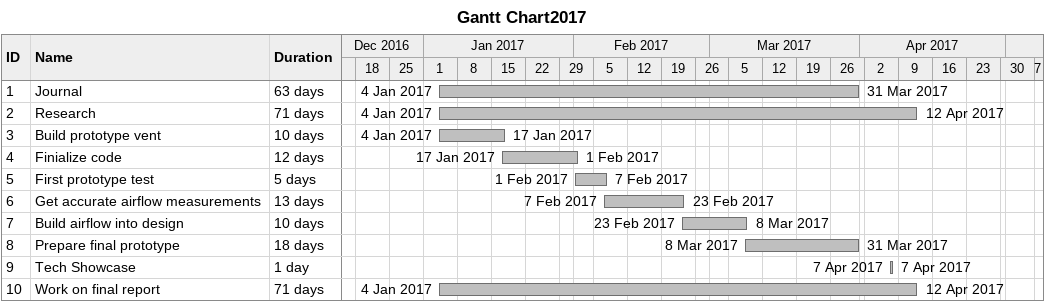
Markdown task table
Gantt Chart2017

| ID | Task | Duration | Start | Finish |
|---|---|---|---|---|
| 1 | Journal | 63d | 2017-01-04 | 2017-03-31 |
| 2 | Research | 71d | 2017-01-04 | 2017-04-12 |
| 3 | Build prototype vent | 10d | 2017-01-04 | 2017-01-17 |
| 4 | Finialize code | 12d | 2017-01-17 | 2017-02-01 |
| 5 | First prototype test | 5d | 2017-02-01 | 2017-02-07 |
| 6 | Get accurate airflow measurements | 13d | 2017-02-07 | 2017-02-23 |
| 7 | Build airflow into design | 10d | 2017-02-23 | 2017-03-08 |
| 8 | Prepare final prototype | 18d | 2017-03-08 | 2017-03-31 |
| 9 | Tech Showcase | 1d | 2017-04-07 | 2017-04-07 |
| 10 | Work on final report | 71d | 2017-01-04 | 2017-04-12 |
